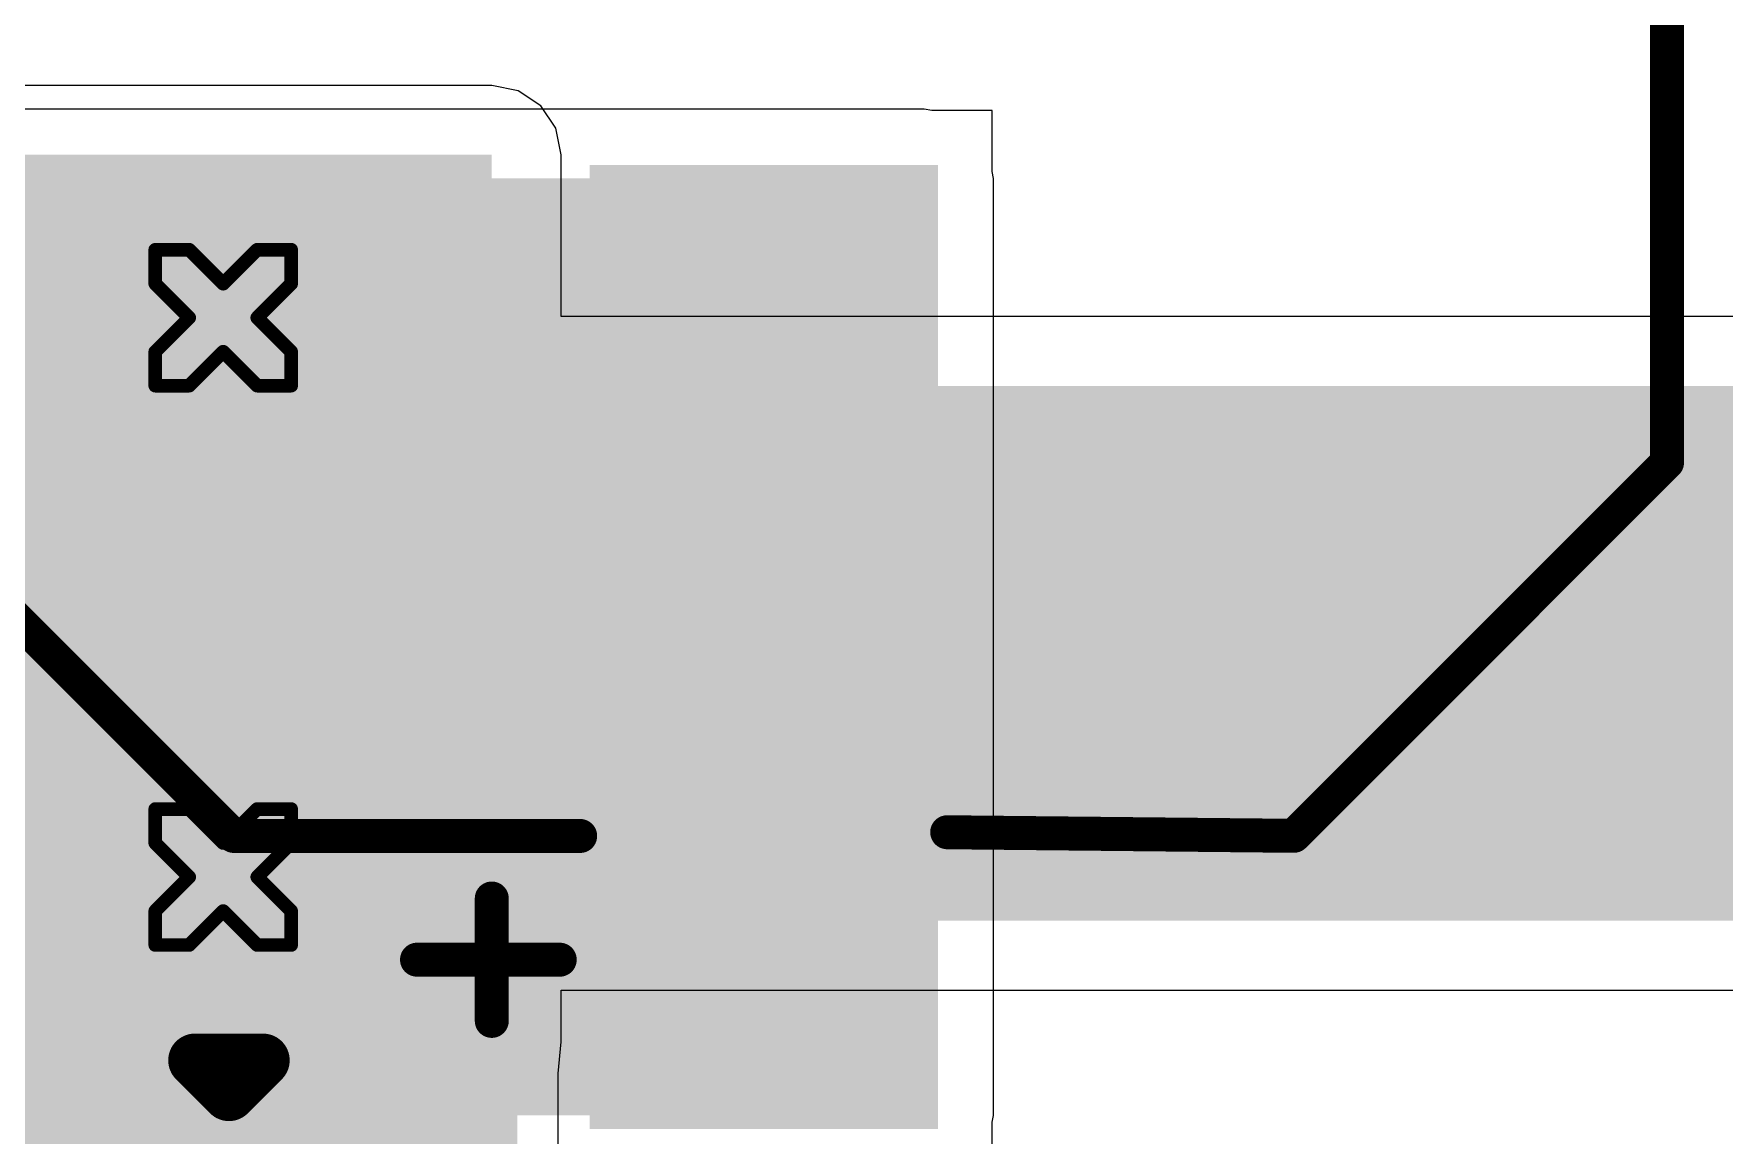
# Model space of a CAD drawing. Header units: inches. Extents: x -1 to 351, y 0 to 83.
# Drawn here: x 20.35 to 26.66, y 22.6 to 26.72 of the extents above; entities that cross this region are included whole.
import ezdxf

# ---------------------------------------------------------------- set-up
doc = ezdxf.new("R2010")
doc.units = ezdxf.units.IN
for name, color, linetype in [('Bottom Layer', 5, 'Continuous'), ('Bottom Overlay', 54, 'Continuous'), ('Bottom Solder', 6, 'Continuous'), ('Drill Drawing', 1, 'Continuous'), ('Top Layer', 1, 'Continuous'), ('Top Overlay', 2, 'Continuous'), ('Top Paste', 8, 'Continuous'), ('Top Solder', 216, 'Continuous'), ('Via Holes', 16, 'Continuous')]:
    doc.layers.add(name, color=color, linetype=linetype)

# ---------------------------------------------------------------- blocks, each defined once
blk = doc.blocks.new('189RV0019_18')
at = {"layer": 'Top Layer'}
blk.add_hatch(color=1, dxfattribs=at).paths.add_polyline_path([(-4.420044499999999, 0.5999987999999999), (-0.9200514999999999, 0.5999987999999999), (-0.9200514999999999, -0.5999987999999999), (-4.420044499999999, -0.5999987999999999)])
at = {"layer": 'Top Paste'}
blk.add_hatch(color=8, dxfattribs=at).paths.add_polyline_path([(-4.420044499999999, 0.5999987999999999), (-0.9200514999999999, 0.5999987999999999), (-0.9200514999999999, -0.5999987999999999), (-4.420044499999999, -0.5999987999999999)])
at = {"layer": 'Top Solder'}
blk.add_hatch(color=216, dxfattribs=at).paths.add_polyline_path([(-4.470844499999999, 0.6507987999999999), (-0.8692515000000001, 0.6507987999999999), (-0.8692515000000001, -0.6507987999999999), (-4.470844499999999, -0.6507987999999999)])
at = {"layer": 'Top Overlay'}
for points in [[(-1.9800316, 3.376168, 0.127, 0.127, 0), (-3.376168, 1.9800316, 0.127, 0.127, 0)], [(-3.376168, 1.9800316, 0.127, 0.127, 0), (-3.376168, 0.6858, 0.127, 0.127, 0)], [(-3.838448, 1.2954, 0.127, 0.127, 0), (-3.838448, 0.7619999999999999, 0.127, 0.127, 0)], [(-4.067048, 1.016, 0.127, 0.127, 0), (-3.609848, 1.016, 0.127, 0.127, 0)], [(-3.3622996, -0.6858, 0.127, 0.127, 0), (-3.375659999999999, -1.9812, 0.127, 0.127, 0)], [(-3.375659999999999, -1.9812, 0.127, 0.127, 0), (-1.9812, -3.375659999999999, 0.127, 0.127, 0)], [(-1.9812, -3.375659999999999, 0.127, 0.127, 0), (3.375659999999999, -3.375659999999999, 0.127, 0.127, 0)]]:
    blk.add_lwpolyline(points, format="xyseb", dxfattribs=at)
for points in [[(-3.407918, 1.9800316, 0.0635, 0.0635, 1), (-3.344418, 1.9800316, 0.0635, 0.0635, 1)], [(-3.407918, 1.9800316, 0.0635, 0.0635, 1), (-3.344418, 1.9800316, 0.0635, 0.0635, 1)], [(-3.870198, 1.2954, 0.0635, 0.0635, 1), (-3.806698, 1.2954, 0.0635, 0.0635, 1)], [(-4.098798, 1.016, 0.0635, 0.0635, 1), (-4.035298, 1.016, 0.0635, 0.0635, 1)], [(-3.641598, 1.016, 0.0635, 0.0635, 1), (-3.578098, 1.016, 0.0635, 0.0635, 1)], [(-3.870198, 0.7619999999999999, 0.0635, 0.0635, 1), (-3.806698, 0.7619999999999999, 0.0635, 0.0635, 1)], [(-3.407918, 0.6858, 0.0635, 0.0635, 1), (-3.344418, 0.6858, 0.0635, 0.0635, 1)], [(-3.3940496, -0.6858, 0.0635, 0.0635, 1), (-3.330549599999999, -0.6858, 0.0635, 0.0635, 1)], [(-3.40741, -1.9812, 0.0635, 0.0635, 1), (-3.34391, -1.9812, 0.0635, 0.0635, 1)], [(-3.40741, -1.9812, 0.0635, 0.0635, 1), (-3.34391, -1.9812, 0.0635, 0.0635, 1)], [(-2.01295, -3.375659999999999, 0.0635, 0.0635, 1), (-1.94945, -3.375659999999999, 0.0635, 0.0635, 1)], [(-2.01295, -3.375659999999999, 0.0635, 0.0635, 1), (-1.94945, -3.375659999999999, 0.0635, 0.0635, 1)]]:
    blk.add_lwpolyline(points, format="xyseb", close=True, dxfattribs=at)
blk = doc.blocks.new('SOT__223_B_50')
at = {"layer": 'Bottom Solder'}
blk.add_hatch(color=6, dxfattribs=at).paths.add_polyline_path([(-3.15160025, 4.15159952), (-1.44840071, 4.15159952), (-1.44840071, 1.94839844), (-3.15160025, 1.94839844)])
at = {"layer": 'Bottom Overlay'}
for points in [[(-3.3528, 2.9464, 0.1999996, 0.1999996, 0), (-3.3528, 3.2004, 0.1999996, 0.1999996, 0)], [(-3.2258, 3.0734, 0.1999996, 0.1999996, 0), (-3.3528, 3.2004, 0.1999996, 0.1999996, 0)], [(-3.3528, 2.9464, 0.1999996, 0.1999996, 0), (-3.2258, 3.0734, 0.1999996, 0.1999996, 0)]]:
    blk.add_lwpolyline(points, format="xyseb", dxfattribs=at)
for points in [[(-3.4027999, 3.2004, 0.0999998, 0.0999998, 1), (-3.3028001, 3.2004, 0.0999998, 0.0999998, 1)], [(-3.4027999, 3.2004, 0.0999998, 0.0999998, 1), (-3.3028001, 3.2004, 0.0999998, 0.0999998, 1)], [(-3.2757999, 3.0734, 0.0999998, 0.0999998, 1), (-3.1758001, 3.0734, 0.0999998, 0.0999998, 1)], [(-3.2757999, 3.0734, 0.0999998, 0.0999998, 1), (-3.1758001, 3.0734, 0.0999998, 0.0999998, 1)], [(-3.4027999, 2.9464, 0.0999998, 0.0999998, 1), (-3.3028001, 2.9464, 0.0999998, 0.0999998, 1)], [(-3.4027999, 2.9464, 0.0999998, 0.0999998, 1), (-3.3028001, 2.9464, 0.0999998, 0.0999998, 1)]]:
    blk.add_lwpolyline(points, format="xyseb", close=True, dxfattribs=at)

msp = doc.modelspace()

# ---------------------------------------------------------------- hatches: boundary and pattern name
at = {"layer": 'Bottom Layer'}
for points in [[(8.7800815, 22.94902954), (22.05962822, 22.94902954), (22.05962822, 26.26359746), (8.7800815, 26.26359746)], [(8.8646, 23.40165246), (73.28647268, 23.40165246), (73.28647268, 25.40008382), (8.8646, 25.40008382)]]:
    msp.add_hatch(color=5, dxfattribs=at).paths.add_polyline_path(points)
h = msp.add_hatch(color=5, dxfattribs=at)
edge = h.paths.add_edge_path()
edge.add_arc((21.05606152, 25.65461976), 0.2999994, 0, 360)
h = msp.add_hatch(color=5, dxfattribs=at)
edge = h.paths.add_edge_path()
edge.add_arc((21.05606152, 23.565104), 0.2999994, 0, 360)
at = {"layer": 'Bottom Solder'}
h = msp.add_hatch(color=6, dxfattribs=at)
edge = h.paths.add_edge_path()
edge.add_arc((21.05606152, 25.65461976), 0.4015993999999999, 0, 360)
h = msp.add_hatch(color=6, dxfattribs=at)
edge = h.paths.add_edge_path()
edge.add_arc((21.05606152, 23.565104), 0.4015993999999999, 0, 360)
at = {"layer": 'Top Layer'}
msp.add_hatch(color=1, dxfattribs=at).paths.add_polyline_path([(7.467599999999999, 22.67467144), (23.67562956, 22.67467144), (23.67562956, 26.17529436), (7.467599999999999, 26.17529436)])
h = msp.add_hatch(color=1, dxfattribs=at)
edge = h.paths.add_edge_path()
edge.add_arc((21.05606152, 25.65461976), 0.2999994, 0, 360)
h = msp.add_hatch(color=1, dxfattribs=at)
edge = h.paths.add_edge_path()
edge.add_arc((21.05606152, 23.565104), 0.2999994, 0, 360)
at = {"layer": 'Top Solder'}
h = msp.add_hatch(color=216, dxfattribs=at)
edge = h.paths.add_edge_path()
edge.add_arc((21.05606152, 25.65461976), 0.4015993999999999, 0, 360)
h = msp.add_hatch(color=216, dxfattribs=at)
edge = h.paths.add_edge_path()
edge.add_arc((21.05606152, 23.565104), 0.4015993999999999, 0, 360)
at = {"layer": 'Via Holes'}
h = msp.add_hatch(color=7, dxfattribs=at)
edge = h.paths.add_edge_path()
edge.add_arc((21.05606152, 25.65461976), 0.1499997, 0, 360)
h = msp.add_hatch(color=7, dxfattribs=at)
edge = h.paths.add_edge_path()
edge.add_arc((21.05606152, 23.565104), 0.1499997, 0, 360)

# ---------------------------------------------------------------- linework, layer by layer
at = {"layer": 'Bottom Layer'}
for p, q in [((22.05963076, 26.52257586), (8.7800815, 26.52257586)), ((22.15873648, 26.50286291999999), (22.05963076, 26.52257586)), ((22.2427546, 26.44672384), (22.15873648, 26.50286291999999)), ((22.29889368, 26.36270572), (22.2427546, 26.44672384)), ((22.31860662, 26.2636), (22.29889368, 26.36270572)), ((22.31860662, 25.65905968), (22.31860662, 26.2636)), ((29.00488738, 25.65905968), (22.31860662, 25.65905968)), ((22.31860662, 22.94903208), (22.31860662, 23.1426766)), ((22.31860662, 23.1426766), (67.64936685999999, 23.1426766)), ((22.3080961, 22.83150628), (22.31860662, 22.94903208)), ((22.30809356, 22.83150374), (22.3080961, 22.83150628)), ((22.30809356, 22.39900778), (22.30809356, 22.83150374))]:
    msp.add_line(p, q, dxfattribs=at)
at = {"layer": 'Drill Drawing'}
for points in [[(20.80206152, 25.78161976, 0.0508, 0.0508, 0), (20.80206152, 25.90861976, 0.0508, 0.0508, 0)], [(20.80206152, 25.90861976, 0.0508, 0.0508, 0), (20.92906152, 25.90861976, 0.0508, 0.0508, 0)], [(20.92906152, 25.90861976, 0.0508, 0.0508, 0), (21.05606152, 25.78161976, 0.0508, 0.0508, 0)], [(21.05606152, 25.78161976, 0.0508, 0.0508, 0), (21.18306152, 25.90861976, 0.0508, 0.0508, 0)], [(21.18306152, 25.90861976, 0.0508, 0.0508, 0), (21.31006152, 25.90861976, 0.0508, 0.0508, 0)], [(21.31006152, 25.78161976, 0.0508, 0.0508, 0), (21.31006152, 25.90861976, 0.0508, 0.0508, 0)], [(20.80206152, 25.78161976, 0.0508, 0.0508, 0), (20.92906152, 25.65461976, 0.0508, 0.0508, 0)], [(21.18306152, 25.65461976, 0.0508, 0.0508, 0), (21.31006152, 25.78161976, 0.0508, 0.0508, 0)], [(20.80206152, 25.52761976, 0.0508, 0.0508, 0), (20.92906152, 25.65461976, 0.0508, 0.0508, 0)], [(21.18306152, 25.65461976, 0.0508, 0.0508, 0), (21.31006152, 25.52761976, 0.0508, 0.0508, 0)], [(20.80206152, 25.40061976, 0.0508, 0.0508, 0), (20.80206152, 25.52761976, 0.0508, 0.0508, 0)], [(20.92906152, 25.40061976, 0.0508, 0.0508, 0), (21.05606152, 25.52761976, 0.0508, 0.0508, 0)], [(21.05606152, 25.52761976, 0.0508, 0.0508, 0), (21.18306152, 25.40061976, 0.0508, 0.0508, 0)], [(21.31006152, 25.40061976, 0.0508, 0.0508, 0), (21.31006152, 25.52761976, 0.0508, 0.0508, 0)], [(20.80206152, 25.40061976, 0.0508, 0.0508, 0), (20.92906152, 25.40061976, 0.0508, 0.0508, 0)], [(21.18306152, 25.40061976, 0.0508, 0.0508, 0), (21.31006152, 25.40061976, 0.0508, 0.0508, 0)], [(20.80206152, 23.692104, 0.0508, 0.0508, 0), (20.80206152, 23.819104, 0.0508, 0.0508, 0)], [(20.80206152, 23.819104, 0.0508, 0.0508, 0), (20.92906152, 23.819104, 0.0508, 0.0508, 0)], [(20.92906152, 23.819104, 0.0508, 0.0508, 0), (21.05606152, 23.692104, 0.0508, 0.0508, 0)], [(21.05606152, 23.692104, 0.0508, 0.0508, 0), (21.18306152, 23.819104, 0.0508, 0.0508, 0)], [(21.18306152, 23.819104, 0.0508, 0.0508, 0), (21.31006152, 23.819104, 0.0508, 0.0508, 0)], [(21.31006152, 23.692104, 0.0508, 0.0508, 0), (21.31006152, 23.819104, 0.0508, 0.0508, 0)], [(20.80206152, 23.692104, 0.0508, 0.0508, 0), (20.92906152, 23.565104, 0.0508, 0.0508, 0)], [(21.18306152, 23.565104, 0.0508, 0.0508, 0), (21.31006152, 23.692104, 0.0508, 0.0508, 0)], [(20.80206152, 23.438104, 0.0508, 0.0508, 0), (20.92906152, 23.565104, 0.0508, 0.0508, 0)], [(21.18306152, 23.565104, 0.0508, 0.0508, 0), (21.31006152, 23.438104, 0.0508, 0.0508, 0)], [(20.80206152, 23.311104, 0.0508, 0.0508, 0), (20.80206152, 23.438104, 0.0508, 0.0508, 0)], [(20.92906152, 23.311104, 0.0508, 0.0508, 0), (21.05606152, 23.438104, 0.0508, 0.0508, 0)], [(21.05606152, 23.438104, 0.0508, 0.0508, 0), (21.18306152, 23.311104, 0.0508, 0.0508, 0)], [(21.31006152, 23.311104, 0.0508, 0.0508, 0), (21.31006152, 23.438104, 0.0508, 0.0508, 0)], [(20.80206152, 23.311104, 0.0508, 0.0508, 0), (20.92906152, 23.311104, 0.0508, 0.0508, 0)], [(21.18306152, 23.311104, 0.0508, 0.0508, 0), (21.31006152, 23.311104, 0.0508, 0.0508, 0)]]:
    msp.add_lwpolyline(points, format="xyseb", dxfattribs=at)
for points in [[(20.78936152, 25.90861976, 0.0254, 0.0254, 1), (20.81476152, 25.90861976, 0.0254, 0.0254, 1)], [(20.78936152, 25.90861976, 0.0254, 0.0254, 1), (20.81476152, 25.90861976, 0.0254, 0.0254, 1)], [(20.91636152, 25.90861976, 0.0254, 0.0254, 1), (20.94176152, 25.90861976, 0.0254, 0.0254, 1)], [(20.91636152, 25.90861976, 0.0254, 0.0254, 1), (20.94176152, 25.90861976, 0.0254, 0.0254, 1)], [(21.17036152, 25.90861976, 0.0254, 0.0254, 1), (21.19576152, 25.90861976, 0.0254, 0.0254, 1)], [(21.17036152, 25.90861976, 0.0254, 0.0254, 1), (21.19576152, 25.90861976, 0.0254, 0.0254, 1)], [(21.29736152, 25.90861976, 0.0254, 0.0254, 1), (21.32276152, 25.90861976, 0.0254, 0.0254, 1)], [(21.29736152, 25.90861976, 0.0254, 0.0254, 1), (21.32276152, 25.90861976, 0.0254, 0.0254, 1)], [(20.78936152, 25.78161976, 0.0254, 0.0254, 1), (20.81476152, 25.78161976, 0.0254, 0.0254, 1)], [(20.78936152, 25.78161976, 0.0254, 0.0254, 1), (20.81476152, 25.78161976, 0.0254, 0.0254, 1)], [(21.04336152, 25.78161976, 0.0254, 0.0254, 1), (21.06876152, 25.78161976, 0.0254, 0.0254, 1)], [(21.04336152, 25.78161976, 0.0254, 0.0254, 1), (21.06876152, 25.78161976, 0.0254, 0.0254, 1)], [(21.29736152, 25.78161976, 0.0254, 0.0254, 1), (21.32276152, 25.78161976, 0.0254, 0.0254, 1)], [(21.29736152, 25.78161976, 0.0254, 0.0254, 1), (21.32276152, 25.78161976, 0.0254, 0.0254, 1)], [(20.91636152, 25.65461976, 0.0254, 0.0254, 1), (20.94176152, 25.65461976, 0.0254, 0.0254, 1)], [(20.91636152, 25.65461976, 0.0254, 0.0254, 1), (20.94176152, 25.65461976, 0.0254, 0.0254, 1)], [(21.17036152, 25.65461976, 0.0254, 0.0254, 1), (21.19576152, 25.65461976, 0.0254, 0.0254, 1)], [(21.17036152, 25.65461976, 0.0254, 0.0254, 1), (21.19576152, 25.65461976, 0.0254, 0.0254, 1)], [(20.78936152, 25.52761976, 0.0254, 0.0254, 1), (20.81476152, 25.52761976, 0.0254, 0.0254, 1)], [(20.78936152, 25.52761976, 0.0254, 0.0254, 1), (20.81476152, 25.52761976, 0.0254, 0.0254, 1)], [(21.04336152, 25.52761976, 0.0254, 0.0254, 1), (21.06876152, 25.52761976, 0.0254, 0.0254, 1)], [(21.04336152, 25.52761976, 0.0254, 0.0254, 1), (21.06876152, 25.52761976, 0.0254, 0.0254, 1)], [(21.29736152, 25.52761976, 0.0254, 0.0254, 1), (21.32276152, 25.52761976, 0.0254, 0.0254, 1)], [(21.29736152, 25.52761976, 0.0254, 0.0254, 1), (21.32276152, 25.52761976, 0.0254, 0.0254, 1)], [(20.78936152, 25.40061976, 0.0254, 0.0254, 1), (20.81476152, 25.40061976, 0.0254, 0.0254, 1)], [(20.78936152, 25.40061976, 0.0254, 0.0254, 1), (20.81476152, 25.40061976, 0.0254, 0.0254, 1)], [(20.91636152, 25.40061976, 0.0254, 0.0254, 1), (20.94176152, 25.40061976, 0.0254, 0.0254, 1)], [(20.91636152, 25.40061976, 0.0254, 0.0254, 1), (20.94176152, 25.40061976, 0.0254, 0.0254, 1)], [(21.17036152, 25.40061976, 0.0254, 0.0254, 1), (21.19576152, 25.40061976, 0.0254, 0.0254, 1)], [(21.17036152, 25.40061976, 0.0254, 0.0254, 1), (21.19576152, 25.40061976, 0.0254, 0.0254, 1)], [(21.29736152, 25.40061976, 0.0254, 0.0254, 1), (21.32276152, 25.40061976, 0.0254, 0.0254, 1)], [(21.29736152, 25.40061976, 0.0254, 0.0254, 1), (21.32276152, 25.40061976, 0.0254, 0.0254, 1)], [(20.78936152, 23.819104, 0.0254, 0.0254, 1), (20.81476152, 23.819104, 0.0254, 0.0254, 1)], [(20.78936152, 23.819104, 0.0254, 0.0254, 1), (20.81476152, 23.819104, 0.0254, 0.0254, 1)], [(20.91636152, 23.819104, 0.0254, 0.0254, 1), (20.94176152, 23.819104, 0.0254, 0.0254, 1)], [(20.91636152, 23.819104, 0.0254, 0.0254, 1), (20.94176152, 23.819104, 0.0254, 0.0254, 1)], [(21.17036152, 23.819104, 0.0254, 0.0254, 1), (21.19576152, 23.819104, 0.0254, 0.0254, 1)], [(21.17036152, 23.819104, 0.0254, 0.0254, 1), (21.19576152, 23.819104, 0.0254, 0.0254, 1)], [(21.29736152, 23.819104, 0.0254, 0.0254, 1), (21.32276152, 23.819104, 0.0254, 0.0254, 1)], [(21.29736152, 23.819104, 0.0254, 0.0254, 1), (21.32276152, 23.819104, 0.0254, 0.0254, 1)], [(20.78936152, 23.692104, 0.0254, 0.0254, 1), (20.81476152, 23.692104, 0.0254, 0.0254, 1)], [(20.78936152, 23.692104, 0.0254, 0.0254, 1), (20.81476152, 23.692104, 0.0254, 0.0254, 1)], [(21.04336152, 23.692104, 0.0254, 0.0254, 1), (21.06876152, 23.692104, 0.0254, 0.0254, 1)], [(21.04336152, 23.692104, 0.0254, 0.0254, 1), (21.06876152, 23.692104, 0.0254, 0.0254, 1)], [(21.29736152, 23.692104, 0.0254, 0.0254, 1), (21.32276152, 23.692104, 0.0254, 0.0254, 1)], [(21.29736152, 23.692104, 0.0254, 0.0254, 1), (21.32276152, 23.692104, 0.0254, 0.0254, 1)], [(20.91636152, 23.565104, 0.0254, 0.0254, 1), (20.94176152, 23.565104, 0.0254, 0.0254, 1)], [(20.91636152, 23.565104, 0.0254, 0.0254, 1), (20.94176152, 23.565104, 0.0254, 0.0254, 1)], [(21.17036152, 23.565104, 0.0254, 0.0254, 1), (21.19576152, 23.565104, 0.0254, 0.0254, 1)], [(21.17036152, 23.565104, 0.0254, 0.0254, 1), (21.19576152, 23.565104, 0.0254, 0.0254, 1)], [(20.78936152, 23.438104, 0.0254, 0.0254, 1), (20.81476152, 23.438104, 0.0254, 0.0254, 1)], [(20.78936152, 23.438104, 0.0254, 0.0254, 1), (20.81476152, 23.438104, 0.0254, 0.0254, 1)], [(21.04336152, 23.438104, 0.0254, 0.0254, 1), (21.06876152, 23.438104, 0.0254, 0.0254, 1)], [(21.04336152, 23.438104, 0.0254, 0.0254, 1), (21.06876152, 23.438104, 0.0254, 0.0254, 1)], [(21.29736152, 23.438104, 0.0254, 0.0254, 1), (21.32276152, 23.438104, 0.0254, 0.0254, 1)], [(21.29736152, 23.438104, 0.0254, 0.0254, 1), (21.32276152, 23.438104, 0.0254, 0.0254, 1)], [(20.78936152, 23.311104, 0.0254, 0.0254, 1), (20.81476152, 23.311104, 0.0254, 0.0254, 1)], [(20.78936152, 23.311104, 0.0254, 0.0254, 1), (20.81476152, 23.311104, 0.0254, 0.0254, 1)], [(20.91636152, 23.311104, 0.0254, 0.0254, 1), (20.94176152, 23.311104, 0.0254, 0.0254, 1)], [(20.91636152, 23.311104, 0.0254, 0.0254, 1), (20.94176152, 23.311104, 0.0254, 0.0254, 1)], [(21.17036152, 23.311104, 0.0254, 0.0254, 1), (21.19576152, 23.311104, 0.0254, 0.0254, 1)], [(21.17036152, 23.311104, 0.0254, 0.0254, 1), (21.19576152, 23.311104, 0.0254, 0.0254, 1)], [(21.29736152, 23.311104, 0.0254, 0.0254, 1), (21.32276152, 23.311104, 0.0254, 0.0254, 1)], [(21.29736152, 23.311104, 0.0254, 0.0254, 1), (21.32276152, 23.311104, 0.0254, 0.0254, 1)]]:
    msp.add_lwpolyline(points, format="xyseb", close=True, dxfattribs=at)
at = {"layer": 'Top Layer'}
for p, q in [((23.67562956, 26.43427276), (7.467599999999999, 26.43427276)), ((23.7038261, 26.42866444), (23.67562956, 26.43427276)), ((23.92962956, 26.42866444), (23.7038261, 26.42866444)), ((23.92962956, 26.20031336), (23.92962956, 26.42866444)), ((23.93460542, 26.1752969), (23.92962956, 26.20031336)), ((23.93460542, 22.67467144), (23.93460542, 26.1752969)), ((23.92962956, 22.64965498), (23.93460542, 22.67467144)), ((23.92962956, 22.42067144), (23.92962956, 22.64965498))]:
    msp.add_line(p, q, dxfattribs=at)

# ---------------------------------------------------------------- block references
for name, p, rotation in [('189RV0019_18', (23.07563076, 27.09471594), 90), ('SOT__223_B_50', (18.00409404, 19.5275073), 270)]:
    msp.add_blockref(name, p, dxfattribs=dict(rotation=rotation))

doc.saveas('drawing.dxf')
